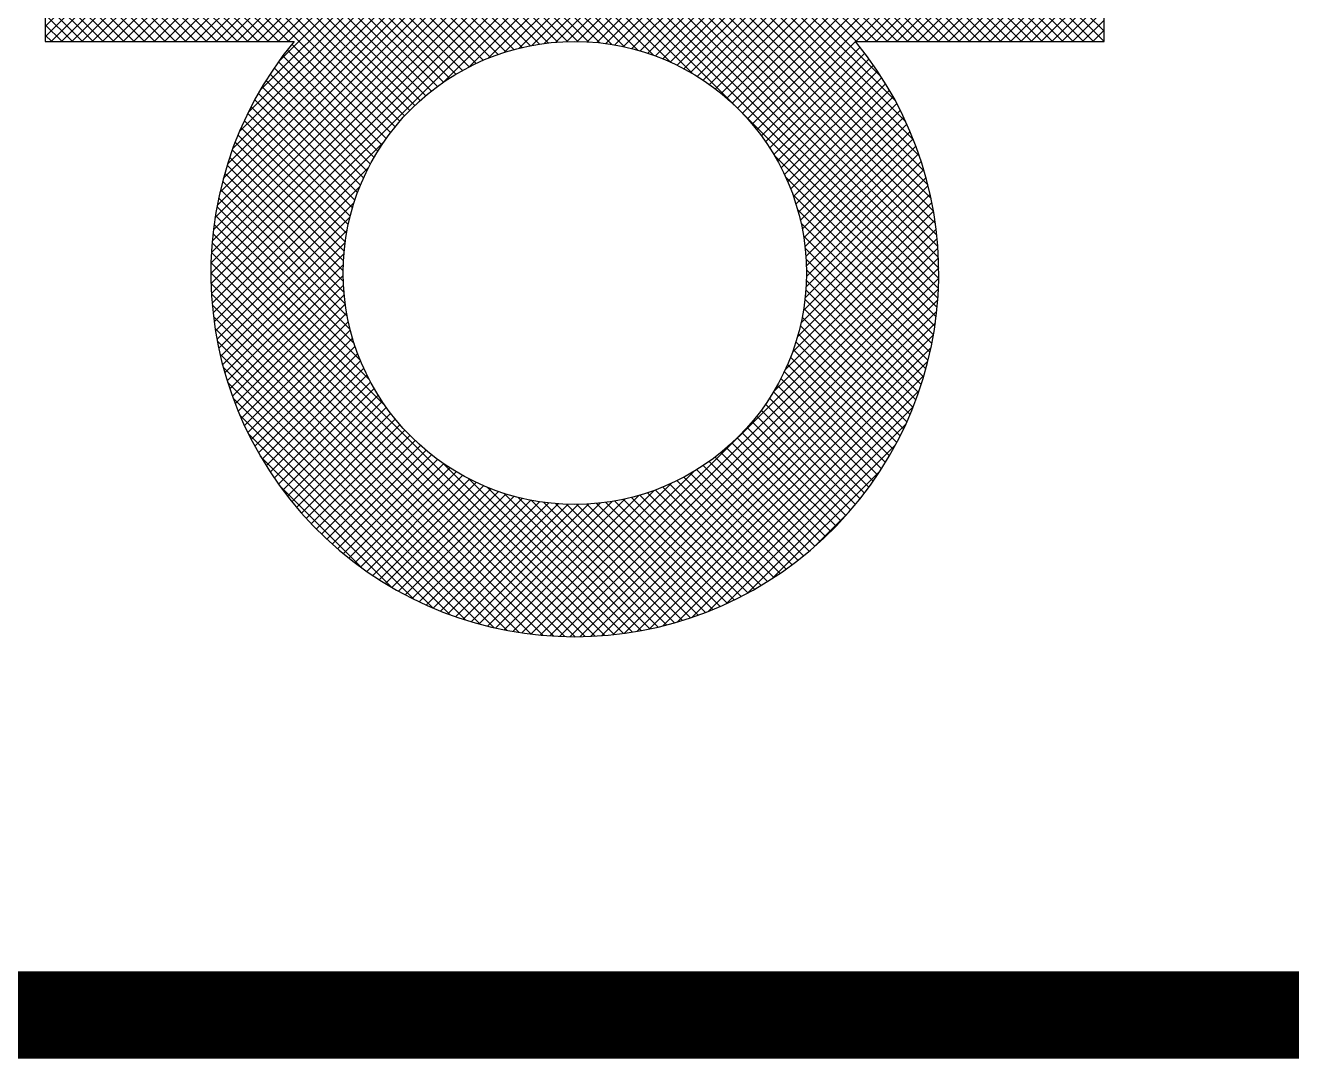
# Model space of a CAD drawing. Extents: x 610887 to 611781, y -400493 to -399849.
# Drawn here: x 611065.1 to 611073.22, y -400442.33 to -400435.71 of the extents above; entities that cross this region are included whole.
import ezdxf

# ---------------------------------------------------------------- set-up
doc = ezdxf.new("R2010")
doc.units = 0
doc.header["$LTSCALE"] = 1000
doc.layers.get('0').update_dxf_attribs({"linetype": 'CONTINUOUS'})
doc.layers.add('9-BOX', color=7, linetype='CONTINUOUS')

# ---------------------------------------------------------------- blocks, each defined once
blk = doc.blocks.new('*X18')
at = {"color": 0}
for p, q in [((237835.064, 346144.996), (237838.245, 346148.177)), ((237835.118, 346144.962), (237838.199, 346148.042)), ((237835.17, 346144.926), (237838.153, 346147.908)), ((237835.221, 346144.888), (237838.107, 346147.774)), ((237830.903, 346143.487), (237834.979, 346147.563)), ((237830.91, 346143.582), (237834.891, 346147.563)), ((237830.92, 346143.681), (237834.802, 346147.563)), ((237830.934, 346143.783), (237834.714, 346147.563)), ((237830.952, 346143.89), (237834.626, 346147.563)), ((237835.27, 346144.849), (237838.061, 346147.639)), ((237830.899, 346143.395), (237834.968, 346147.463)), ((237835.318, 346144.809), (237838.015, 346147.505)), ((237835.365, 346144.767), (237837.969, 346147.371)), ((237830.898, 346143.305), (237834.922, 346147.329)), ((237837.09, 346143.839), (237833.693, 346147.236)), ((237837.069, 346143.948), (237833.715, 346147.302)), ((237835.41, 346144.724), (237837.923, 346147.237)), ((237830.899, 346143.218), (237834.876, 346147.195)), ((237837.106, 346143.735), (237833.67, 346147.171)), ((237838.551, 346145.295), (237836.696, 346147.15)), ((237838.552, 346145.382), (237836.719, 346147.216)), ((237830.903, 346143.133), (237834.831, 346147.061)), ((237837.127, 346143.537), (237833.625, 346147.039)), ((237837.118, 346143.634), (237833.648, 346147.105)), ((237835.454, 346144.679), (237837.877, 346147.102)), ((237838.374, 346145.295), (237836.651, 346147.018)), ((237838.462, 346145.295), (237836.674, 346147.084)), ((237830.909, 346143.051), (237834.785, 346146.927)), ((237837.135, 346143.352), (237833.58, 346146.907)), ((237837.132, 346143.443), (237833.603, 346146.973)), ((237835.496, 346144.633), (237837.831, 346146.968)), ((237838.286, 346145.295), (237836.629, 346146.952)), ((237837.135, 346143.264), (237833.558, 346146.841)), ((237835.537, 346144.586), (237837.785, 346146.834)), ((237838.109, 346145.295), (237836.584, 346146.82)), ((237838.197, 346145.295), (237836.606, 346146.886)), ((237832.893, 346144.947), (237834.739, 346146.793)), ((237837.127, 346143.095), (237833.513, 346146.709)), ((237837.132, 346143.178), (237833.535, 346146.775)), ((237835.577, 346144.537), (237837.739, 346146.699)), ((237838.021, 346145.295), (237836.561, 346146.754)), ((237833.112, 346145.077), (237834.693, 346146.658)), ((237835.397, 346144.737), (237833.49, 346146.643)), ((237837.844, 346145.295), (237836.516, 346146.623)), ((237837.932, 346145.295), (237836.539, 346146.689)), ((237833.275, 346145.151), (237834.647, 346146.524)), ((237834.841, 346145.116), (237833.445, 346146.512)), ((237835.025, 346145.02), (237833.468, 346146.577)), ((237836.424, 346145.295), (237837.693, 346146.565)), ((237837.667, 346145.295), (237836.471, 346146.491)), ((237837.755, 346145.295), (237836.494, 346146.557)), ((237829.48, 346145.334), (237830.575, 346146.429)), ((237829.48, 346145.423), (237830.486, 346146.429)), ((237830.596, 346145.295), (237829.48, 346146.411)), ((237829.529, 346145.295), (237830.663, 346146.429)), ((237830.684, 346145.295), (237829.55, 346146.429)), ((237829.618, 346145.295), (237830.752, 346146.429)), ((237830.773, 346145.295), (237829.639, 346146.429)), ((237829.706, 346145.295), (237830.84, 346146.429)), ((237830.861, 346145.295), (237829.727, 346146.429)), ((237829.794, 346145.295), (237830.928, 346146.429)), ((237830.949, 346145.295), (237829.815, 346146.429)), ((237829.883, 346145.295), (237831.017, 346146.429)), ((237831.038, 346145.295), (237829.904, 346146.429)), ((237829.971, 346145.295), (237831.105, 346146.429)), ((237831.126, 346145.295), (237829.992, 346146.429)), ((237830.06, 346145.295), (237831.194, 346146.429)), ((237831.215, 346145.295), (237830.081, 346146.429)), ((237830.148, 346145.295), (237831.282, 346146.429)), ((237831.303, 346145.295), (237830.169, 346146.429)), ((237830.236, 346145.295), (237831.37, 346146.429)), ((237831.391, 346145.295), (237830.257, 346146.429)), ((237830.325, 346145.295), (237831.459, 346146.429)), ((237831.48, 346145.295), (237830.346, 346146.429)), ((237830.413, 346145.295), (237831.547, 346146.429)), ((237831.568, 346145.295), (237830.434, 346146.429)), ((237830.501, 346145.295), (237831.635, 346146.429)), ((237832.438, 346144.514), (237830.523, 346146.429)), ((237830.59, 346145.295), (237831.724, 346146.429)), ((237832.477, 346144.563), (237830.611, 346146.429)), ((237830.678, 346145.295), (237831.812, 346146.429)), ((237832.517, 346144.611), (237830.699, 346146.429)), ((237830.767, 346145.295), (237831.901, 346146.429)), ((237832.559, 346144.658), (237830.788, 346146.429)), ((237830.855, 346145.295), (237831.989, 346146.429)), ((237832.602, 346144.703), (237830.876, 346146.429)), ((237830.943, 346145.295), (237832.077, 346146.429)), ((237832.647, 346144.747), (237830.964, 346146.429)), ((237830.976, 346144.001), (237833.403, 346146.429)), ((237831.005, 346144.119), (237833.315, 346146.429)), ((237831.032, 346145.295), (237832.166, 346146.429)), ((237831.041, 346144.243), (237833.226, 346146.429)), ((237832.693, 346144.789), (237831.053, 346146.429)), ((237831.086, 346144.377), (237833.138, 346146.429)), ((237831.12, 346145.295), (237832.254, 346146.429)), ((237832.74, 346144.83), (237831.141, 346146.429)), ((237831.143, 346144.523), (237833.05, 346146.429)), ((237831.209, 346145.295), (237832.343, 346146.429)), ((237831.217, 346144.685), (237832.961, 346146.429)), ((237832.789, 346144.87), (237831.23, 346146.429)), ((237831.297, 346145.295), (237832.431, 346146.429)), ((237832.839, 346144.908), (237831.318, 346146.429)), ((237831.319, 346144.875), (237832.873, 346146.429)), ((237831.385, 346145.295), (237832.519, 346146.429)), ((237832.891, 346144.945), (237831.406, 346146.429)), ((237831.474, 346145.295), (237832.608, 346146.429)), ((237831.48, 346145.124), (237832.785, 346146.429)), ((237832.944, 346144.98), (237831.495, 346146.429)), ((237831.562, 346145.295), (237832.696, 346146.429)), ((237832.998, 346145.014), (237831.583, 346146.429)), ((237833.054, 346145.046), (237831.672, 346146.429)), ((237833.112, 346145.077), (237831.76, 346146.429)), ((237833.171, 346145.106), (237831.848, 346146.429)), ((237833.232, 346145.134), (237831.937, 346146.429)), ((237833.295, 346145.159), (237832.025, 346146.429)), ((237833.359, 346145.183), (237832.114, 346146.429)), ((237833.426, 346145.205), (237832.202, 346146.429)), ((237833.494, 346145.225), (237832.29, 346146.429)), ((237833.565, 346145.243), (237832.379, 346146.429)), ((237833.637, 346145.259), (237832.467, 346146.429)), ((237833.713, 346145.272), (237832.555, 346146.429)), ((237833.79, 346145.282), (237832.644, 346146.429)), ((237833.871, 346145.29), (237832.732, 346146.429)), ((237833.955, 346145.294), (237832.821, 346146.429)), ((237834.043, 346145.295), (237832.909, 346146.429)), ((237834.135, 346145.292), (237832.997, 346146.429)), ((237834.231, 346145.284), (237833.086, 346146.429)), ((237834.333, 346145.27), (237833.174, 346146.429)), ((237834.443, 346145.249), (237833.263, 346146.429)), ((237834.561, 346145.219), (237833.351, 346146.429)), ((237833.413, 346145.201), (237834.641, 346146.429)), ((237834.691, 346145.177), (237833.423, 346146.446)), ((237833.536, 346145.236), (237834.729, 346146.429)), ((237833.65, 346145.261), (237834.817, 346146.429)), ((237833.755, 346145.278), (237834.906, 346146.429)), ((237833.854, 346145.289), (237834.994, 346146.429)), ((237833.948, 346145.294), (237835.083, 346146.429)), ((237834.037, 346145.295), (237835.171, 346146.429)), ((237834.123, 346145.292), (237835.259, 346146.429)), ((237834.205, 346145.286), (237835.348, 346146.429)), ((237834.284, 346145.277), (237835.436, 346146.429)), ((237834.361, 346145.265), (237835.525, 346146.429)), ((237834.435, 346145.251), (237835.613, 346146.429)), ((237834.506, 346145.234), (237835.701, 346146.429)), ((237834.576, 346145.215), (237835.79, 346146.429)), ((237834.643, 346145.194), (237835.878, 346146.429)), ((237837.043, 346144.063), (237834.677, 346146.429)), ((237834.708, 346145.171), (237835.967, 346146.429)), ((237837.01, 346144.184), (237834.765, 346146.429)), ((237834.772, 346145.146), (237836.055, 346146.429)), ((237834.834, 346145.119), (237836.143, 346146.429)), ((237836.969, 346144.313), (237834.854, 346146.429)), ((237834.894, 346145.091), (237836.232, 346146.429)), ((237836.918, 346144.453), (237834.942, 346146.429)), ((237834.952, 346145.061), (237836.32, 346146.429)), ((237835.009, 346145.029), (237836.408, 346146.429)), ((237836.853, 346144.606), (237835.03, 346146.429)), ((237836.766, 346144.782), (237835.119, 346146.429)), ((237836.64, 346144.996), (237835.207, 346146.429)), ((237836.43, 346145.295), (237835.296, 346146.429)), ((237836.518, 346145.295), (237835.384, 346146.429)), ((237836.606, 346145.295), (237835.472, 346146.429)), ((237836.695, 346145.295), (237835.561, 346146.429)), ((237836.783, 346145.295), (237835.649, 346146.429)), ((237836.871, 346145.295), (237835.737, 346146.429)), ((237836.96, 346145.295), (237835.826, 346146.429)), ((237837.048, 346145.295), (237835.914, 346146.429)), ((237837.137, 346145.295), (237836.003, 346146.429)), ((237837.225, 346145.295), (237836.091, 346146.429)), ((237837.313, 346145.295), (237836.179, 346146.429)), ((237837.402, 346145.295), (237836.268, 346146.429)), ((237837.49, 346145.295), (237836.356, 346146.429)), ((237837.579, 346145.295), (237836.445, 346146.429)), ((237836.512, 346145.295), (237837.648, 346146.431)), ((237836.6, 346145.295), (237837.734, 346146.429)), ((237836.689, 346145.295), (237837.823, 346146.429)), ((237836.777, 346145.295), (237837.911, 346146.429)), ((237836.865, 346145.295), (237837.999, 346146.429)), ((237836.954, 346145.295), (237838.088, 346146.429)), ((237837.042, 346145.295), (237838.176, 346146.429)), ((237837.131, 346145.295), (237838.265, 346146.429)), ((237837.219, 346145.295), (237838.353, 346146.429)), ((237837.307, 346145.295), (237838.441, 346146.429)), ((237837.396, 346145.295), (237838.53, 346146.429)), ((237830.508, 346145.295), (237829.48, 346146.323)), ((237837.484, 346145.295), (237838.552, 346146.363)), ((237837.573, 346145.295), (237838.552, 346146.274)), ((237830.419, 346145.295), (237829.48, 346146.234)), ((237837.661, 346145.295), (237838.552, 346146.186)), ((237830.331, 346145.295), (237829.48, 346146.146)), ((237830.242, 346145.295), (237829.48, 346146.057)), ((237837.749, 346145.295), (237838.552, 346146.098)), ((237830.154, 346145.295), (237829.48, 346145.969)), ((237837.838, 346145.295), (237838.552, 346146.009)), ((237830.066, 346145.295), (237829.48, 346145.881)), ((237837.926, 346145.295), (237838.552, 346145.921)), ((237838.014, 346145.295), (237838.552, 346145.833)), ((237829.977, 346145.295), (237829.48, 346145.792)), ((237838.103, 346145.295), (237838.552, 346145.744)), ((237829.889, 346145.295), (237829.48, 346145.704)), ((237829.8, 346145.295), (237829.48, 346145.615)), ((237838.191, 346145.295), (237838.552, 346145.656)), ((237829.712, 346145.295), (237829.48, 346145.527)), ((237838.28, 346145.295), (237838.552, 346145.567)), ((237829.624, 346145.295), (237829.48, 346145.439)), ((237838.368, 346145.295), (237838.552, 346145.479)), ((237838.456, 346145.295), (237838.552, 346145.391)), ((237829.535, 346145.295), (237829.48, 346145.35)), ((237835.615, 346144.487), (237836.423, 346145.294)), ((237838.545, 346145.295), (237838.552, 346145.302)), ((237832.33, 346144.356), (237831.515, 346145.172)), ((237832.364, 346144.41), (237831.553, 346145.222)), ((237832.401, 346144.463), (237831.592, 346145.271)), ((237835.652, 346144.435), (237836.462, 346145.245)), ((237835.687, 346144.382), (237836.501, 346145.195)), ((237832.265, 346144.244), (237831.441, 346145.069)), ((237832.297, 346144.301), (237831.477, 346145.121)), ((237835.721, 346144.327), (237836.538, 346145.145)), ((237835.753, 346144.271), (237836.575, 346145.093)), ((237832.207, 346144.126), (237831.371, 346144.962)), ((237832.235, 346144.186), (237831.406, 346145.016)), ((237835.784, 346144.213), (237836.611, 346145.041)), ((237835.813, 346144.154), (237836.646, 346144.987)), ((237832.156, 346144), (237831.305, 346144.851)), ((237832.181, 346144.064), (237831.338, 346144.907)), ((237835.84, 346144.093), (237836.68, 346144.933)), ((237835.866, 346144.03), (237836.713, 346144.877)), ((237832.112, 346143.868), (237831.243, 346144.736)), ((237832.133, 346143.935), (237831.274, 346144.794)), ((237835.89, 346143.966), (237836.745, 346144.821)), ((237835.912, 346143.899), (237836.776, 346144.763)), ((237832.093, 346143.798), (237831.214, 346144.677)), ((237837.121, 346143.013), (237835.443, 346144.691)), ((237835.932, 346143.831), (237836.806, 346144.705)), ((237835.949, 346143.76), (237836.835, 346144.646)), ((237832.062, 346143.652), (237831.158, 346144.556)), ((237832.076, 346143.726), (237831.185, 346144.617)), ((237835.965, 346143.687), (237836.863, 346144.585)), ((237835.978, 346143.612), (237836.889, 346144.523)), ((237830.917, 346142.97), (237832.38, 346144.434)), ((237832.041, 346143.497), (237831.106, 346144.431)), ((237832.05, 346143.576), (237831.131, 346144.494)), ((237835.988, 346143.534), (237836.915, 346144.461)), ((237832.035, 346143.414), (237831.082, 346144.367)), ((237837.112, 346142.933), (237835.726, 346144.32)), ((237835.996, 346143.453), (237836.94, 346144.397)), ((237836, 346143.369), (237836.963, 346144.332)), ((237830.926, 346142.891), (237832.25, 346144.215)), ((237832.033, 346143.239), (237831.038, 346144.234)), ((237832.032, 346143.328), (237831.06, 346144.301)), ((237835.997, 346143.189), (237837.006, 346144.198)), ((237836.001, 346143.281), (237836.985, 346144.266)), ((237832.05, 346143.046), (237830.999, 346144.097)), ((237832.039, 346143.145), (237831.018, 346144.166)), ((237837.101, 346142.855), (237835.822, 346144.135)), ((237835.989, 346143.093), (237837.026, 346144.129)), ((237830.938, 346142.815), (237832.176, 346144.053)), ((237832.067, 346142.94), (237830.981, 346144.026)), ((237837.089, 346142.779), (237835.883, 346143.986)), ((237835.954, 346142.881), (237837.061, 346143.987)), ((237835.975, 346142.99), (237837.044, 346144.059)), ((237832.128, 346142.703), (237830.95, 346143.88)), ((237830.951, 346142.739), (237832.126, 346143.914)), ((237832.092, 346142.827), (237830.965, 346143.954)), ((237835.924, 346142.762), (237837.076, 346143.914)), ((237832.178, 346142.564), (237830.937, 346143.804)), ((237830.966, 346142.665), (237832.091, 346143.791)), ((237835.819, 346142.481), (237837.102, 346143.764)), ((237835.881, 346142.631), (237837.09, 346143.84)), ((237837.075, 346142.705), (237835.925, 346143.855)), ((237832.253, 346142.4), (237830.926, 346143.727)), ((237830.982, 346142.593), (237832.066, 346143.678)), ((237835.721, 346142.294), (237837.112, 346143.686)), ((237837.06, 346142.632), (237835.955, 346143.737)), ((237834.274, 346140.203), (237830.909, 346143.568)), ((237832.387, 346142.178), (237830.916, 346143.649)), ((237830.999, 346142.522), (237832.049, 346143.573)), ((237833.721, 346140.206), (237837.121, 346143.606)), ((237837.043, 346142.56), (237835.976, 346143.628)), ((237834.191, 346140.197), (237830.903, 346143.485)), ((237831.018, 346142.453), (237832.039, 346143.474)), ((237833.803, 346140.199), (237837.128, 346143.524)), ((237833.887, 346140.195), (237837.132, 346143.44)), ((237837.025, 346142.49), (237835.989, 346143.525)), ((237834.106, 346140.193), (237830.899, 346143.401)), ((237831.039, 346142.385), (237832.033, 346143.38)), ((237833.973, 346140.192), (237837.135, 346143.354)), ((237837.005, 346142.421), (237835.998, 346143.429)), ((237836.984, 346142.354), (237836.001, 346143.337)), ((237834.019, 346140.192), (237830.898, 346143.313)), ((237833.93, 346140.193), (237830.899, 346143.224)), ((237831.06, 346142.318), (237832.032, 346143.29)), ((237834.061, 346140.192), (237837.135, 346143.266)), ((237836.962, 346142.287), (237836, 346143.25)), ((237833.837, 346140.197), (237830.903, 346143.131)), ((237831.083, 346142.253), (237832.035, 346143.205)), ((237831.107, 346142.188), (237832.041, 346143.122)), ((237834.152, 346140.195), (237837.132, 346143.175)), ((237836.939, 346142.222), (237835.996, 346143.166)), ((237833.742, 346140.204), (237830.91, 346143.036)), ((237831.132, 346142.125), (237832.05, 346143.043)), ((237834.246, 346140.201), (237837.126, 346143.081)), ((237836.889, 346142.096), (237835.978, 346143.007)), ((237836.914, 346142.159), (237835.988, 346143.085)), ((237833.643, 346140.215), (237830.921, 346142.937)), ((237831.159, 346142.063), (237832.062, 346142.967)), ((237831.186, 346142.002), (237832.077, 346142.893)), ((237834.343, 346140.209), (237837.118, 346142.984)), ((237836.862, 346142.034), (237835.964, 346142.932)), ((237833.541, 346140.229), (237830.935, 346142.835)), ((237831.214, 346141.942), (237832.093, 346142.821)), ((237834.444, 346140.222), (237837.106, 346142.883)), ((237836.805, 346141.914), (237835.931, 346142.788)), ((237836.834, 346141.974), (237835.949, 346142.859)), ((237833.434, 346140.247), (237830.953, 346142.728)), ((237831.244, 346141.883), (237832.112, 346142.752)), ((237831.274, 346141.825), (237832.134, 346142.684)), ((237834.548, 346140.238), (237837.089, 346142.779)), ((237836.775, 346141.856), (237835.911, 346142.72)), ((237833.322, 346140.27), (237830.976, 346142.616)), ((237831.306, 346141.769), (237832.157, 346142.619)), ((237834.658, 346140.259), (237837.068, 346142.669)), ((237836.712, 346141.742), (237835.865, 346142.589)), ((237836.744, 346141.799), (237835.889, 346142.654)), ((237833.205, 346140.3), (237831.006, 346142.499)), ((237831.339, 346141.713), (237832.181, 346142.556)), ((237831.372, 346141.658), (237832.208, 346142.494)), ((237834.772, 346140.285), (237837.042, 346142.555)), ((237836.645, 346141.632), (237835.812, 346142.465)), ((237836.679, 346141.687), (237835.839, 346142.526)), ((237833.08, 346140.336), (237831.042, 346142.374)), ((237831.407, 346141.604), (237832.236, 346142.434)), ((237831.442, 346141.551), (237832.266, 346142.375)), ((237834.894, 346140.318), (237837.009, 346142.433)), ((237836.61, 346141.579), (237835.783, 346142.406)), ((237831.478, 346141.499), (237832.298, 346142.319)), ((237831.516, 346141.448), (237832.331, 346142.263)), ((237835.023, 346140.359), (237836.968, 346142.304)), ((237836.537, 346141.475), (237835.72, 346142.292)), ((237836.574, 346141.526), (237835.752, 346142.348)), ((237832.946, 346140.382), (237831.088, 346142.24)), ((237831.554, 346141.398), (237832.366, 346142.209)), ((237831.593, 346141.348), (237832.402, 346142.157)), ((237835.163, 346140.411), (237836.916, 346142.164)), ((237836.422, 346141.326), (237835.614, 346142.133)), ((237836.461, 346141.374), (237835.651, 346142.185)), ((237836.5, 346141.424), (237835.686, 346142.238)), ((237832.8, 346140.439), (237831.145, 346142.094)), ((237831.633, 346141.3), (237832.439, 346142.106)), ((237831.674, 346141.252), (237832.478, 346142.057)), ((237836.34, 346141.23), (237835.536, 346142.034)), ((237836.381, 346141.278), (237835.576, 346142.083)), ((237832.637, 346140.514), (237831.22, 346141.931)), ((237831.716, 346141.206), (237832.519, 346142.009)), ((237831.758, 346141.16), (237832.561, 346141.962)), ((237831.802, 346141.115), (237832.604, 346141.917)), ((237835.317, 346140.476), (237836.851, 346142.01)), ((237836.255, 346141.139), (237835.452, 346141.941)), ((237836.298, 346141.184), (237835.495, 346141.987)), ((237831.846, 346141.071), (237832.648, 346141.873)), ((237831.892, 346141.028), (237832.694, 346141.831)), ((237836.12, 346141.008), (237835.317, 346141.812)), ((237836.166, 346141.051), (237835.363, 346141.853)), ((237836.211, 346141.095), (237835.409, 346141.896)), ((237835.493, 346140.564), (237836.763, 346141.834)), ((237832.446, 346140.617), (237831.322, 346141.74)), ((237831.938, 346140.986), (237832.742, 346141.79)), ((237831.985, 346140.945), (237832.79, 346141.75)), ((237832.033, 346140.904), (237832.841, 346141.712)), ((237836.026, 346140.926), (237835.219, 346141.732)), ((237836.073, 346140.967), (237835.269, 346141.771)), ((237832.082, 346140.865), (237832.892, 346141.675)), ((237832.132, 346140.826), (237832.945, 346141.64)), ((237832.182, 346140.789), (237833, 346141.606)), ((237834.355, 346140.211), (237832.883, 346141.682)), ((237833.641, 346140.215), (237835.033, 346141.606)), ((237835.827, 346140.771), (237835.007, 346141.591)), ((237835.878, 346140.809), (237835.062, 346141.624)), ((237835.928, 346140.847), (237835.116, 346141.659)), ((237835.977, 346140.886), (237835.168, 346141.695)), ((237835.709, 346140.691), (237836.636, 346141.618)), ((237832.194, 346140.78), (237831.486, 346141.488)), ((237832.234, 346140.752), (237833.056, 346141.574)), ((237832.286, 346140.716), (237833.114, 346141.543)), ((237832.34, 346140.681), (237833.173, 346141.514)), ((237832.394, 346140.647), (237833.234, 346141.487)), ((237834.433, 346140.22), (237833.106, 346141.548)), ((237833.563, 346140.225), (237834.846, 346141.508)), ((237835.668, 346140.665), (237834.831, 346141.501)), ((237835.722, 346140.7), (237834.892, 346141.53)), ((237835.775, 346140.735), (237834.95, 346141.56)), ((237832.45, 346140.614), (237833.297, 346141.461)), ((237832.506, 346140.582), (237833.362, 346141.438)), ((237832.564, 346140.551), (237833.428, 346141.416)), ((237832.622, 346140.521), (237833.496, 346141.396)), ((237832.682, 346140.492), (237833.567, 346141.378)), ((237834.51, 346140.232), (237833.27, 346141.472)), ((237833.34, 346140.267), (237834.447, 346141.373)), ((237834.586, 346140.245), (237833.408, 346141.422)), ((237833.413, 346140.251), (237834.565, 346141.404)), ((237833.487, 346140.237), (237834.696, 346141.446)), ((237834.659, 346140.259), (237833.532, 346141.386)), ((237835.383, 346140.508), (237834.504, 346141.387)), ((237835.442, 346140.537), (237834.573, 346141.406)), ((237835.5, 346140.568), (237834.641, 346141.427)), ((237835.557, 346140.599), (237834.706, 346141.45)), ((237835.613, 346140.632), (237834.77, 346141.475)), ((237832.742, 346140.464), (237833.64, 346141.362)), ((237832.804, 346140.438), (237833.715, 346141.349)), ((237832.866, 346140.412), (237833.793, 346141.339)), ((237832.93, 346140.387), (237833.874, 346141.331)), ((237832.995, 346140.364), (237833.958, 346141.327)), ((237833.061, 346140.342), (237834.046, 346141.327)), ((237833.129, 346140.321), (237834.138, 346141.33)), ((237833.198, 346140.302), (237834.235, 346141.338)), ((237833.268, 346140.283), (237834.337, 346141.352)), ((237834.732, 346140.275), (237833.646, 346141.361)), ((237834.803, 346140.293), (237833.751, 346141.344)), ((237834.872, 346140.312), (237833.85, 346141.333)), ((237834.94, 346140.332), (237833.945, 346141.328)), ((237835.007, 346140.354), (237834.034, 346141.326)), ((237835.073, 346140.376), (237834.12, 346141.329)), ((237835.137, 346140.4), (237834.202, 346141.335)), ((237835.2, 346140.426), (237834.282, 346141.344)), ((237835.262, 346140.452), (237834.358, 346141.356)), ((237835.323, 346140.479), (237834.432, 346141.37)), ((237836.068, 346140.962), (237836.365, 346141.259))]:
    blk.add_line(p, q, dxfattribs=at)
blk = doc.blocks.new('*X8')
at = {"color": 0}
for p, q in [((237835.064, 346144.996), (237838.245, 346148.177)), ((237835.118, 346144.962), (237838.199, 346148.042)), ((237835.17, 346144.926), (237838.153, 346147.908)), ((237835.221, 346144.888), (237838.107, 346147.774)), ((237830.903, 346143.487), (237834.979, 346147.563)), ((237830.91, 346143.582), (237834.891, 346147.563)), ((237830.92, 346143.681), (237834.802, 346147.563)), ((237830.934, 346143.783), (237834.714, 346147.563)), ((237830.952, 346143.89), (237834.626, 346147.563)), ((237835.27, 346144.849), (237838.061, 346147.639)), ((237830.899, 346143.395), (237834.968, 346147.463)), ((237835.318, 346144.809), (237838.015, 346147.505)), ((237835.365, 346144.767), (237837.969, 346147.371)), ((237830.898, 346143.305), (237834.922, 346147.329)), ((237837.09, 346143.839), (237833.693, 346147.236)), ((237837.069, 346143.948), (237833.715, 346147.302)), ((237835.41, 346144.724), (237837.923, 346147.237)), ((237830.899, 346143.218), (237834.876, 346147.195)), ((237837.106, 346143.735), (237833.67, 346147.171)), ((237838.551, 346145.295), (237836.696, 346147.15)), ((237838.552, 346145.382), (237836.719, 346147.216)), ((237830.903, 346143.133), (237834.831, 346147.061)), ((237837.127, 346143.537), (237833.625, 346147.039)), ((237837.118, 346143.634), (237833.648, 346147.105)), ((237835.454, 346144.679), (237837.877, 346147.102)), ((237838.374, 346145.295), (237836.651, 346147.018)), ((237838.462, 346145.295), (237836.674, 346147.084)), ((237830.909, 346143.051), (237834.785, 346146.927)), ((237837.135, 346143.352), (237833.58, 346146.907)), ((237837.132, 346143.443), (237833.603, 346146.973)), ((237835.496, 346144.633), (237837.831, 346146.968)), ((237838.286, 346145.295), (237836.629, 346146.952)), ((237837.135, 346143.264), (237833.558, 346146.841)), ((237835.537, 346144.586), (237837.785, 346146.834)), ((237838.109, 346145.295), (237836.584, 346146.82)), ((237838.197, 346145.295), (237836.606, 346146.886)), ((237832.893, 346144.947), (237834.739, 346146.793)), ((237837.127, 346143.095), (237833.513, 346146.709)), ((237837.132, 346143.178), (237833.535, 346146.775)), ((237835.577, 346144.537), (237837.739, 346146.699)), ((237838.021, 346145.295), (237836.561, 346146.754)), ((237833.112, 346145.077), (237834.693, 346146.658)), ((237835.397, 346144.737), (237833.49, 346146.643)), ((237837.844, 346145.295), (237836.516, 346146.623)), ((237837.932, 346145.295), (237836.539, 346146.689)), ((237833.275, 346145.151), (237834.647, 346146.524)), ((237834.841, 346145.116), (237833.445, 346146.512)), ((237835.025, 346145.02), (237833.468, 346146.577)), ((237836.424, 346145.295), (237837.693, 346146.565)), ((237837.667, 346145.295), (237836.471, 346146.491)), ((237837.755, 346145.295), (237836.494, 346146.557)), ((237829.48, 346145.334), (237830.575, 346146.429)), ((237829.48, 346145.423), (237830.486, 346146.429)), ((237830.596, 346145.295), (237829.48, 346146.411)), ((237829.529, 346145.295), (237830.663, 346146.429)), ((237830.684, 346145.295), (237829.55, 346146.429)), ((237829.618, 346145.295), (237830.752, 346146.429)), ((237830.773, 346145.295), (237829.639, 346146.429)), ((237829.706, 346145.295), (237830.84, 346146.429)), ((237830.861, 346145.295), (237829.727, 346146.429)), ((237829.794, 346145.295), (237830.928, 346146.429)), ((237830.949, 346145.295), (237829.815, 346146.429)), ((237829.883, 346145.295), (237831.017, 346146.429)), ((237831.038, 346145.295), (237829.904, 346146.429)), ((237829.971, 346145.295), (237831.105, 346146.429)), ((237831.126, 346145.295), (237829.992, 346146.429)), ((237830.06, 346145.295), (237831.194, 346146.429)), ((237831.215, 346145.295), (237830.081, 346146.429)), ((237830.148, 346145.295), (237831.282, 346146.429)), ((237831.303, 346145.295), (237830.169, 346146.429)), ((237830.236, 346145.295), (237831.37, 346146.429)), ((237831.391, 346145.295), (237830.257, 346146.429)), ((237830.325, 346145.295), (237831.459, 346146.429)), ((237831.48, 346145.295), (237830.346, 346146.429)), ((237830.413, 346145.295), (237831.547, 346146.429)), ((237831.568, 346145.295), (237830.434, 346146.429)), ((237830.501, 346145.295), (237831.635, 346146.429)), ((237832.438, 346144.514), (237830.523, 346146.429)), ((237830.59, 346145.295), (237831.724, 346146.429)), ((237832.477, 346144.563), (237830.611, 346146.429)), ((237830.678, 346145.295), (237831.812, 346146.429)), ((237832.517, 346144.611), (237830.699, 346146.429)), ((237830.767, 346145.295), (237831.901, 346146.429)), ((237832.559, 346144.658), (237830.788, 346146.429)), ((237830.855, 346145.295), (237831.989, 346146.429)), ((237832.602, 346144.703), (237830.876, 346146.429)), ((237830.943, 346145.295), (237832.077, 346146.429)), ((237832.647, 346144.747), (237830.964, 346146.429)), ((237830.976, 346144.001), (237833.403, 346146.429)), ((237831.005, 346144.119), (237833.315, 346146.429)), ((237831.032, 346145.295), (237832.166, 346146.429)), ((237831.041, 346144.243), (237833.226, 346146.429)), ((237832.693, 346144.789), (237831.053, 346146.429)), ((237831.086, 346144.377), (237833.138, 346146.429)), ((237831.12, 346145.295), (237832.254, 346146.429)), ((237832.74, 346144.83), (237831.141, 346146.429)), ((237831.143, 346144.523), (237833.05, 346146.429)), ((237831.209, 346145.295), (237832.343, 346146.429)), ((237831.217, 346144.685), (237832.961, 346146.429)), ((237832.789, 346144.87), (237831.23, 346146.429)), ((237831.297, 346145.295), (237832.431, 346146.429)), ((237832.839, 346144.908), (237831.318, 346146.429)), ((237831.319, 346144.875), (237832.873, 346146.429)), ((237831.385, 346145.295), (237832.519, 346146.429)), ((237832.891, 346144.945), (237831.406, 346146.429)), ((237831.474, 346145.295), (237832.608, 346146.429)), ((237831.48, 346145.124), (237832.785, 346146.429)), ((237832.944, 346144.98), (237831.495, 346146.429)), ((237831.562, 346145.295), (237832.696, 346146.429)), ((237832.998, 346145.014), (237831.583, 346146.429)), ((237833.054, 346145.046), (237831.672, 346146.429)), ((237833.112, 346145.077), (237831.76, 346146.429)), ((237833.171, 346145.106), (237831.848, 346146.429)), ((237833.232, 346145.134), (237831.937, 346146.429)), ((237833.295, 346145.159), (237832.025, 346146.429)), ((237833.359, 346145.183), (237832.114, 346146.429)), ((237833.426, 346145.205), (237832.202, 346146.429)), ((237833.494, 346145.225), (237832.29, 346146.429)), ((237833.565, 346145.243), (237832.379, 346146.429)), ((237833.637, 346145.259), (237832.467, 346146.429)), ((237833.713, 346145.272), (237832.555, 346146.429)), ((237833.79, 346145.282), (237832.644, 346146.429)), ((237833.871, 346145.29), (237832.732, 346146.429)), ((237833.955, 346145.294), (237832.821, 346146.429)), ((237834.043, 346145.295), (237832.909, 346146.429)), ((237834.135, 346145.292), (237832.997, 346146.429)), ((237834.231, 346145.284), (237833.086, 346146.429)), ((237834.333, 346145.27), (237833.174, 346146.429)), ((237834.443, 346145.249), (237833.263, 346146.429)), ((237834.561, 346145.219), (237833.351, 346146.429)), ((237833.413, 346145.201), (237834.641, 346146.429)), ((237834.691, 346145.177), (237833.423, 346146.446)), ((237833.536, 346145.236), (237834.729, 346146.429)), ((237833.65, 346145.261), (237834.817, 346146.429)), ((237833.755, 346145.278), (237834.906, 346146.429)), ((237833.854, 346145.289), (237834.994, 346146.429)), ((237833.948, 346145.294), (237835.083, 346146.429)), ((237834.037, 346145.295), (237835.171, 346146.429)), ((237834.123, 346145.292), (237835.259, 346146.429)), ((237834.205, 346145.286), (237835.348, 346146.429)), ((237834.284, 346145.277), (237835.436, 346146.429)), ((237834.361, 346145.265), (237835.525, 346146.429)), ((237834.435, 346145.251), (237835.613, 346146.429)), ((237834.506, 346145.234), (237835.701, 346146.429)), ((237834.576, 346145.215), (237835.79, 346146.429)), ((237834.643, 346145.194), (237835.878, 346146.429)), ((237837.043, 346144.063), (237834.677, 346146.429)), ((237834.708, 346145.171), (237835.967, 346146.429)), ((237837.01, 346144.184), (237834.765, 346146.429)), ((237834.772, 346145.146), (237836.055, 346146.429)), ((237834.834, 346145.119), (237836.143, 346146.429)), ((237836.969, 346144.313), (237834.854, 346146.429)), ((237834.894, 346145.091), (237836.232, 346146.429)), ((237836.918, 346144.453), (237834.942, 346146.429)), ((237834.952, 346145.061), (237836.32, 346146.429)), ((237835.009, 346145.029), (237836.408, 346146.429)), ((237836.853, 346144.606), (237835.03, 346146.429)), ((237836.766, 346144.782), (237835.119, 346146.429)), ((237836.64, 346144.996), (237835.207, 346146.429)), ((237836.43, 346145.295), (237835.296, 346146.429)), ((237836.518, 346145.295), (237835.384, 346146.429)), ((237836.606, 346145.295), (237835.472, 346146.429)), ((237836.695, 346145.295), (237835.561, 346146.429)), ((237836.783, 346145.295), (237835.649, 346146.429)), ((237836.871, 346145.295), (237835.737, 346146.429)), ((237836.96, 346145.295), (237835.826, 346146.429)), ((237837.048, 346145.295), (237835.914, 346146.429)), ((237837.137, 346145.295), (237836.003, 346146.429)), ((237837.225, 346145.295), (237836.091, 346146.429)), ((237837.313, 346145.295), (237836.179, 346146.429)), ((237837.402, 346145.295), (237836.268, 346146.429)), ((237837.49, 346145.295), (237836.356, 346146.429)), ((237837.579, 346145.295), (237836.445, 346146.429)), ((237836.512, 346145.295), (237837.648, 346146.431)), ((237836.6, 346145.295), (237837.734, 346146.429)), ((237836.689, 346145.295), (237837.823, 346146.429)), ((237836.777, 346145.295), (237837.911, 346146.429)), ((237836.865, 346145.295), (237837.999, 346146.429)), ((237836.954, 346145.295), (237838.088, 346146.429)), ((237837.042, 346145.295), (237838.176, 346146.429)), ((237837.131, 346145.295), (237838.265, 346146.429)), ((237837.219, 346145.295), (237838.353, 346146.429)), ((237837.307, 346145.295), (237838.441, 346146.429)), ((237837.396, 346145.295), (237838.53, 346146.429)), ((237830.508, 346145.295), (237829.48, 346146.323)), ((237837.484, 346145.295), (237838.552, 346146.363)), ((237837.573, 346145.295), (237838.552, 346146.274)), ((237830.419, 346145.295), (237829.48, 346146.234)), ((237837.661, 346145.295), (237838.552, 346146.186)), ((237830.331, 346145.295), (237829.48, 346146.146)), ((237830.242, 346145.295), (237829.48, 346146.057)), ((237837.749, 346145.295), (237838.552, 346146.098)), ((237830.154, 346145.295), (237829.48, 346145.969)), ((237837.838, 346145.295), (237838.552, 346146.009)), ((237830.066, 346145.295), (237829.48, 346145.881)), ((237837.926, 346145.295), (237838.552, 346145.921)), ((237838.014, 346145.295), (237838.552, 346145.833)), ((237829.977, 346145.295), (237829.48, 346145.792)), ((237838.103, 346145.295), (237838.552, 346145.744)), ((237829.889, 346145.295), (237829.48, 346145.704)), ((237829.8, 346145.295), (237829.48, 346145.615)), ((237838.191, 346145.295), (237838.552, 346145.656)), ((237829.712, 346145.295), (237829.48, 346145.527)), ((237838.28, 346145.295), (237838.552, 346145.567)), ((237829.624, 346145.295), (237829.48, 346145.439)), ((237838.368, 346145.295), (237838.552, 346145.479)), ((237838.456, 346145.295), (237838.552, 346145.391)), ((237829.535, 346145.295), (237829.48, 346145.35)), ((237835.615, 346144.487), (237836.423, 346145.294)), ((237838.545, 346145.295), (237838.552, 346145.302)), ((237832.33, 346144.356), (237831.515, 346145.172)), ((237832.364, 346144.41), (237831.553, 346145.222)), ((237832.401, 346144.463), (237831.592, 346145.271)), ((237835.652, 346144.435), (237836.462, 346145.245)), ((237835.687, 346144.382), (237836.501, 346145.195)), ((237832.265, 346144.244), (237831.441, 346145.069)), ((237832.297, 346144.301), (237831.477, 346145.121)), ((237835.721, 346144.327), (237836.538, 346145.145)), ((237835.753, 346144.271), (237836.575, 346145.093)), ((237832.207, 346144.126), (237831.371, 346144.962)), ((237832.235, 346144.186), (237831.406, 346145.016)), ((237835.784, 346144.213), (237836.611, 346145.041)), ((237835.813, 346144.154), (237836.646, 346144.987)), ((237832.156, 346144), (237831.305, 346144.851)), ((237832.181, 346144.064), (237831.338, 346144.907)), ((237835.84, 346144.093), (237836.68, 346144.933)), ((237835.866, 346144.03), (237836.713, 346144.877)), ((237832.112, 346143.868), (237831.243, 346144.736)), ((237832.133, 346143.935), (237831.274, 346144.794)), ((237835.89, 346143.966), (237836.745, 346144.821)), ((237835.912, 346143.899), (237836.776, 346144.763)), ((237832.093, 346143.798), (237831.214, 346144.677)), ((237837.121, 346143.013), (237835.443, 346144.691)), ((237835.932, 346143.831), (237836.806, 346144.705)), ((237835.949, 346143.76), (237836.835, 346144.646)), ((237832.062, 346143.652), (237831.158, 346144.556)), ((237832.076, 346143.726), (237831.185, 346144.617)), ((237835.965, 346143.687), (237836.863, 346144.585)), ((237835.978, 346143.612), (237836.889, 346144.523)), ((237830.917, 346142.97), (237832.38, 346144.434)), ((237832.041, 346143.497), (237831.106, 346144.431)), ((237832.05, 346143.576), (237831.131, 346144.494)), ((237835.988, 346143.534), (237836.915, 346144.461)), ((237832.035, 346143.414), (237831.082, 346144.367)), ((237837.112, 346142.933), (237835.726, 346144.32)), ((237835.996, 346143.453), (237836.94, 346144.397)), ((237836, 346143.369), (237836.963, 346144.332)), ((237830.926, 346142.891), (237832.25, 346144.215)), ((237832.033, 346143.239), (237831.038, 346144.234)), ((237832.032, 346143.328), (237831.06, 346144.301)), ((237835.997, 346143.189), (237837.006, 346144.198)), ((237836.001, 346143.281), (237836.985, 346144.266)), ((237832.05, 346143.046), (237830.999, 346144.097)), ((237832.039, 346143.145), (237831.018, 346144.166)), ((237837.101, 346142.855), (237835.822, 346144.135)), ((237835.989, 346143.093), (237837.026, 346144.129)), ((237830.938, 346142.815), (237832.176, 346144.053)), ((237832.067, 346142.94), (237830.981, 346144.026)), ((237837.089, 346142.779), (237835.883, 346143.986)), ((237835.954, 346142.881), (237837.061, 346143.987)), ((237835.975, 346142.99), (237837.044, 346144.059)), ((237832.128, 346142.703), (237830.95, 346143.88)), ((237830.951, 346142.739), (237832.126, 346143.914)), ((237832.092, 346142.827), (237830.965, 346143.954)), ((237835.924, 346142.762), (237837.076, 346143.914)), ((237832.178, 346142.564), (237830.937, 346143.804)), ((237830.966, 346142.665), (237832.091, 346143.791)), ((237835.819, 346142.481), (237837.102, 346143.764)), ((237835.881, 346142.631), (237837.09, 346143.84)), ((237837.075, 346142.705), (237835.925, 346143.855)), ((237832.253, 346142.4), (237830.926, 346143.727)), ((237830.982, 346142.593), (237832.066, 346143.678)), ((237835.721, 346142.294), (237837.112, 346143.686)), ((237837.06, 346142.632), (237835.955, 346143.737)), ((237834.274, 346140.203), (237830.909, 346143.568)), ((237832.387, 346142.178), (237830.916, 346143.649)), ((237830.999, 346142.522), (237832.049, 346143.573)), ((237833.721, 346140.206), (237837.121, 346143.606)), ((237837.043, 346142.56), (237835.976, 346143.628)), ((237834.191, 346140.197), (237830.903, 346143.485)), ((237831.018, 346142.453), (237832.039, 346143.474)), ((237833.803, 346140.199), (237837.128, 346143.524)), ((237833.887, 346140.195), (237837.132, 346143.44)), ((237837.025, 346142.49), (237835.989, 346143.525)), ((237834.106, 346140.193), (237830.899, 346143.401)), ((237831.039, 346142.385), (237832.033, 346143.38)), ((237833.973, 346140.192), (237837.135, 346143.354)), ((237837.005, 346142.421), (237835.998, 346143.429)), ((237836.984, 346142.354), (237836.001, 346143.337)), ((237834.019, 346140.192), (237830.898, 346143.313)), ((237833.93, 346140.193), (237830.899, 346143.224)), ((237831.06, 346142.318), (237832.032, 346143.29)), ((237834.061, 346140.192), (237837.135, 346143.266)), ((237836.962, 346142.287), (237836, 346143.25)), ((237833.837, 346140.197), (237830.903, 346143.131)), ((237831.083, 346142.253), (237832.035, 346143.205)), ((237831.107, 346142.188), (237832.041, 346143.122)), ((237834.152, 346140.195), (237837.132, 346143.175)), ((237836.939, 346142.222), (237835.996, 346143.166)), ((237833.742, 346140.204), (237830.91, 346143.036)), ((237831.132, 346142.125), (237832.05, 346143.043)), ((237834.246, 346140.201), (237837.126, 346143.081)), ((237836.889, 346142.096), (237835.978, 346143.007)), ((237836.914, 346142.159), (237835.988, 346143.085)), ((237833.643, 346140.215), (237830.921, 346142.937)), ((237831.159, 346142.063), (237832.062, 346142.967)), ((237831.186, 346142.002), (237832.077, 346142.893)), ((237834.343, 346140.209), (237837.118, 346142.984)), ((237836.862, 346142.034), (237835.964, 346142.932)), ((237833.541, 346140.229), (237830.935, 346142.835)), ((237831.214, 346141.942), (237832.093, 346142.821)), ((237834.444, 346140.222), (237837.106, 346142.883)), ((237836.805, 346141.914), (237835.931, 346142.788)), ((237836.834, 346141.974), (237835.949, 346142.859)), ((237833.434, 346140.247), (237830.953, 346142.728)), ((237831.244, 346141.883), (237832.112, 346142.752)), ((237831.274, 346141.825), (237832.134, 346142.684)), ((237834.548, 346140.238), (237837.089, 346142.779)), ((237836.775, 346141.856), (237835.911, 346142.72)), ((237833.322, 346140.27), (237830.976, 346142.616)), ((237831.306, 346141.769), (237832.157, 346142.619)), ((237834.658, 346140.259), (237837.068, 346142.669)), ((237836.712, 346141.742), (237835.865, 346142.589)), ((237836.744, 346141.799), (237835.889, 346142.654)), ((237833.205, 346140.3), (237831.006, 346142.499)), ((237831.339, 346141.713), (237832.181, 346142.556)), ((237831.372, 346141.658), (237832.208, 346142.494)), ((237834.772, 346140.285), (237837.042, 346142.555)), ((237836.645, 346141.632), (237835.812, 346142.465)), ((237836.679, 346141.687), (237835.839, 346142.526)), ((237833.08, 346140.336), (237831.042, 346142.374)), ((237831.407, 346141.604), (237832.236, 346142.434)), ((237831.442, 346141.551), (237832.266, 346142.375)), ((237834.894, 346140.318), (237837.009, 346142.433)), ((237836.61, 346141.579), (237835.783, 346142.406)), ((237831.478, 346141.499), (237832.298, 346142.319)), ((237831.516, 346141.448), (237832.331, 346142.263)), ((237835.023, 346140.359), (237836.968, 346142.304)), ((237836.537, 346141.475), (237835.72, 346142.292)), ((237836.574, 346141.526), (237835.752, 346142.348)), ((237832.946, 346140.382), (237831.088, 346142.24)), ((237831.554, 346141.398), (237832.366, 346142.209)), ((237831.593, 346141.348), (237832.402, 346142.157)), ((237835.163, 346140.411), (237836.916, 346142.164)), ((237836.422, 346141.326), (237835.614, 346142.133)), ((237836.461, 346141.374), (237835.651, 346142.185)), ((237836.5, 346141.424), (237835.686, 346142.238)), ((237832.8, 346140.439), (237831.145, 346142.094)), ((237831.633, 346141.3), (237832.439, 346142.106)), ((237831.674, 346141.252), (237832.478, 346142.057)), ((237836.34, 346141.23), (237835.536, 346142.034)), ((237836.381, 346141.278), (237835.576, 346142.083)), ((237832.637, 346140.514), (237831.22, 346141.931)), ((237831.716, 346141.206), (237832.519, 346142.009)), ((237831.758, 346141.16), (237832.561, 346141.962)), ((237831.802, 346141.115), (237832.604, 346141.917)), ((237835.317, 346140.476), (237836.851, 346142.01)), ((237836.255, 346141.139), (237835.452, 346141.941)), ((237836.298, 346141.184), (237835.495, 346141.987)), ((237831.846, 346141.071), (237832.648, 346141.873)), ((237831.892, 346141.028), (237832.694, 346141.831)), ((237836.12, 346141.008), (237835.317, 346141.812)), ((237836.166, 346141.051), (237835.363, 346141.853)), ((237836.211, 346141.095), (237835.409, 346141.896)), ((237835.493, 346140.564), (237836.763, 346141.834)), ((237832.446, 346140.617), (237831.322, 346141.74)), ((237831.938, 346140.986), (237832.742, 346141.79)), ((237831.985, 346140.945), (237832.79, 346141.75)), ((237832.033, 346140.904), (237832.841, 346141.712)), ((237836.026, 346140.926), (237835.219, 346141.732)), ((237836.073, 346140.967), (237835.269, 346141.771)), ((237832.082, 346140.865), (237832.892, 346141.675)), ((237832.132, 346140.826), (237832.945, 346141.64)), ((237832.182, 346140.789), (237833, 346141.606)), ((237834.355, 346140.211), (237832.883, 346141.682)), ((237833.641, 346140.215), (237835.033, 346141.606)), ((237835.827, 346140.771), (237835.007, 346141.591)), ((237835.878, 346140.809), (237835.062, 346141.624)), ((237835.928, 346140.847), (237835.116, 346141.659)), ((237835.977, 346140.886), (237835.168, 346141.695)), ((237835.709, 346140.691), (237836.636, 346141.618)), ((237832.194, 346140.78), (237831.486, 346141.488)), ((237832.234, 346140.752), (237833.056, 346141.574)), ((237832.286, 346140.716), (237833.114, 346141.543)), ((237832.34, 346140.681), (237833.173, 346141.514)), ((237832.394, 346140.647), (237833.234, 346141.487)), ((237834.433, 346140.22), (237833.106, 346141.548)), ((237833.563, 346140.225), (237834.846, 346141.508)), ((237835.668, 346140.665), (237834.831, 346141.501)), ((237835.722, 346140.7), (237834.892, 346141.53)), ((237835.775, 346140.735), (237834.95, 346141.56)), ((237832.45, 346140.614), (237833.297, 346141.461)), ((237832.506, 346140.582), (237833.362, 346141.438)), ((237832.564, 346140.551), (237833.428, 346141.416)), ((237832.622, 346140.521), (237833.496, 346141.396)), ((237832.682, 346140.492), (237833.567, 346141.378)), ((237834.51, 346140.232), (237833.27, 346141.472)), ((237833.34, 346140.267), (237834.447, 346141.373)), ((237834.586, 346140.245), (237833.408, 346141.422)), ((237833.413, 346140.251), (237834.565, 346141.404)), ((237833.487, 346140.237), (237834.696, 346141.446)), ((237834.659, 346140.259), (237833.532, 346141.386)), ((237835.383, 346140.508), (237834.504, 346141.387)), ((237835.442, 346140.537), (237834.573, 346141.406)), ((237835.5, 346140.568), (237834.641, 346141.427)), ((237835.557, 346140.599), (237834.706, 346141.45)), ((237835.613, 346140.632), (237834.77, 346141.475)), ((237832.742, 346140.464), (237833.64, 346141.362)), ((237832.804, 346140.438), (237833.715, 346141.349)), ((237832.866, 346140.412), (237833.793, 346141.339)), ((237832.93, 346140.387), (237833.874, 346141.331)), ((237832.995, 346140.364), (237833.958, 346141.327)), ((237833.061, 346140.342), (237834.046, 346141.327)), ((237833.129, 346140.321), (237834.138, 346141.33)), ((237833.198, 346140.302), (237834.235, 346141.338)), ((237833.268, 346140.283), (237834.337, 346141.352)), ((237834.732, 346140.275), (237833.646, 346141.361)), ((237834.803, 346140.293), (237833.751, 346141.344)), ((237834.872, 346140.312), (237833.85, 346141.333)), ((237834.94, 346140.332), (237833.945, 346141.328)), ((237835.007, 346140.354), (237834.034, 346141.326)), ((237835.073, 346140.376), (237834.12, 346141.329)), ((237835.137, 346140.4), (237834.202, 346141.335)), ((237835.2, 346140.426), (237834.282, 346141.344)), ((237835.262, 346140.452), (237834.358, 346141.356)), ((237835.323, 346140.479), (237834.432, 346141.37)), ((237836.068, 346140.962), (237836.365, 346141.259))]:
    blk.add_line(p, q, dxfattribs=at)

msp = doc.modelspace()

# ---------------------------------------------------------------- linework, layer by layer
at = {"layer": '9-BOX', "linetype": 'Continuous'}
msp.add_lwpolyline([(611066.8249, -400435.8102, 2.12132), (611070.4229, -400435.8102), (611072.0159, -400435.8102), (611072.0159, -400434.9621), (611071.339, -400434.9621), (611072.0159, -400432.9825), (611072.0159, -400431.9938), (611065.2312, -400431.9938), (611065.2312, -400432.8419), (611071.1678, -400432.8419), (611070.4438, -400434.9621), (611069.0715, -400434.9621), (611069.3609, -400434.114), (611068.465, -400434.114), (611068.1755, -400434.9621), (611065.2312, -400434.9621), (611065.2312, -400435.8102)], format="xyb", close=True, dxfattribs=at)
msp.add_lwpolyline([(611066.8249, -400435.8102, 2.12132), (611070.4229, -400435.8102), (611072.0159, -400435.8102), (611072.0159, -400434.9621), (611071.339, -400434.9621), (611072.0159, -400432.9825), (611072.0159, -400431.9938), (611065.2312, -400431.9938), (611065.2312, -400432.8419), (611071.1678, -400432.8419), (611070.4438, -400434.9621), (611069.0715, -400434.9621), (611069.3609, -400434.114), (611068.465, -400434.114), (611068.1755, -400434.9621), (611065.2312, -400434.9621), (611065.2312, -400435.8102)], format="xyb", close=True, dxfattribs=at)
at = {"layer": '9-BOX', "const_width": 0.561}
msp.add_lwpolyline([(610991.2608, -400442.0514), (611279.6148, -400442.0514)], dxfattribs=at)
at = {"layer": '9-BOX', "linetype": 'Continuous'}
msp.add_circle((611068.6239, -400437.2941), 1.4842, dxfattribs=at)
msp.add_circle((611068.6239, -400437.2941), 1.4842, dxfattribs=at)

# ---------------------------------------------------------------- block references
at = {"layer": '9-BOX', "xscale": 0.747874584980309, "yscale": 0.7478745854459703, "zscale": 0.747874585471672}
for name in ['*X18', '*X8']:
    msp.add_blockref(name, (433198.6074, -659309.0792), dxfattribs=at)

doc.saveas('drawing.dxf')
